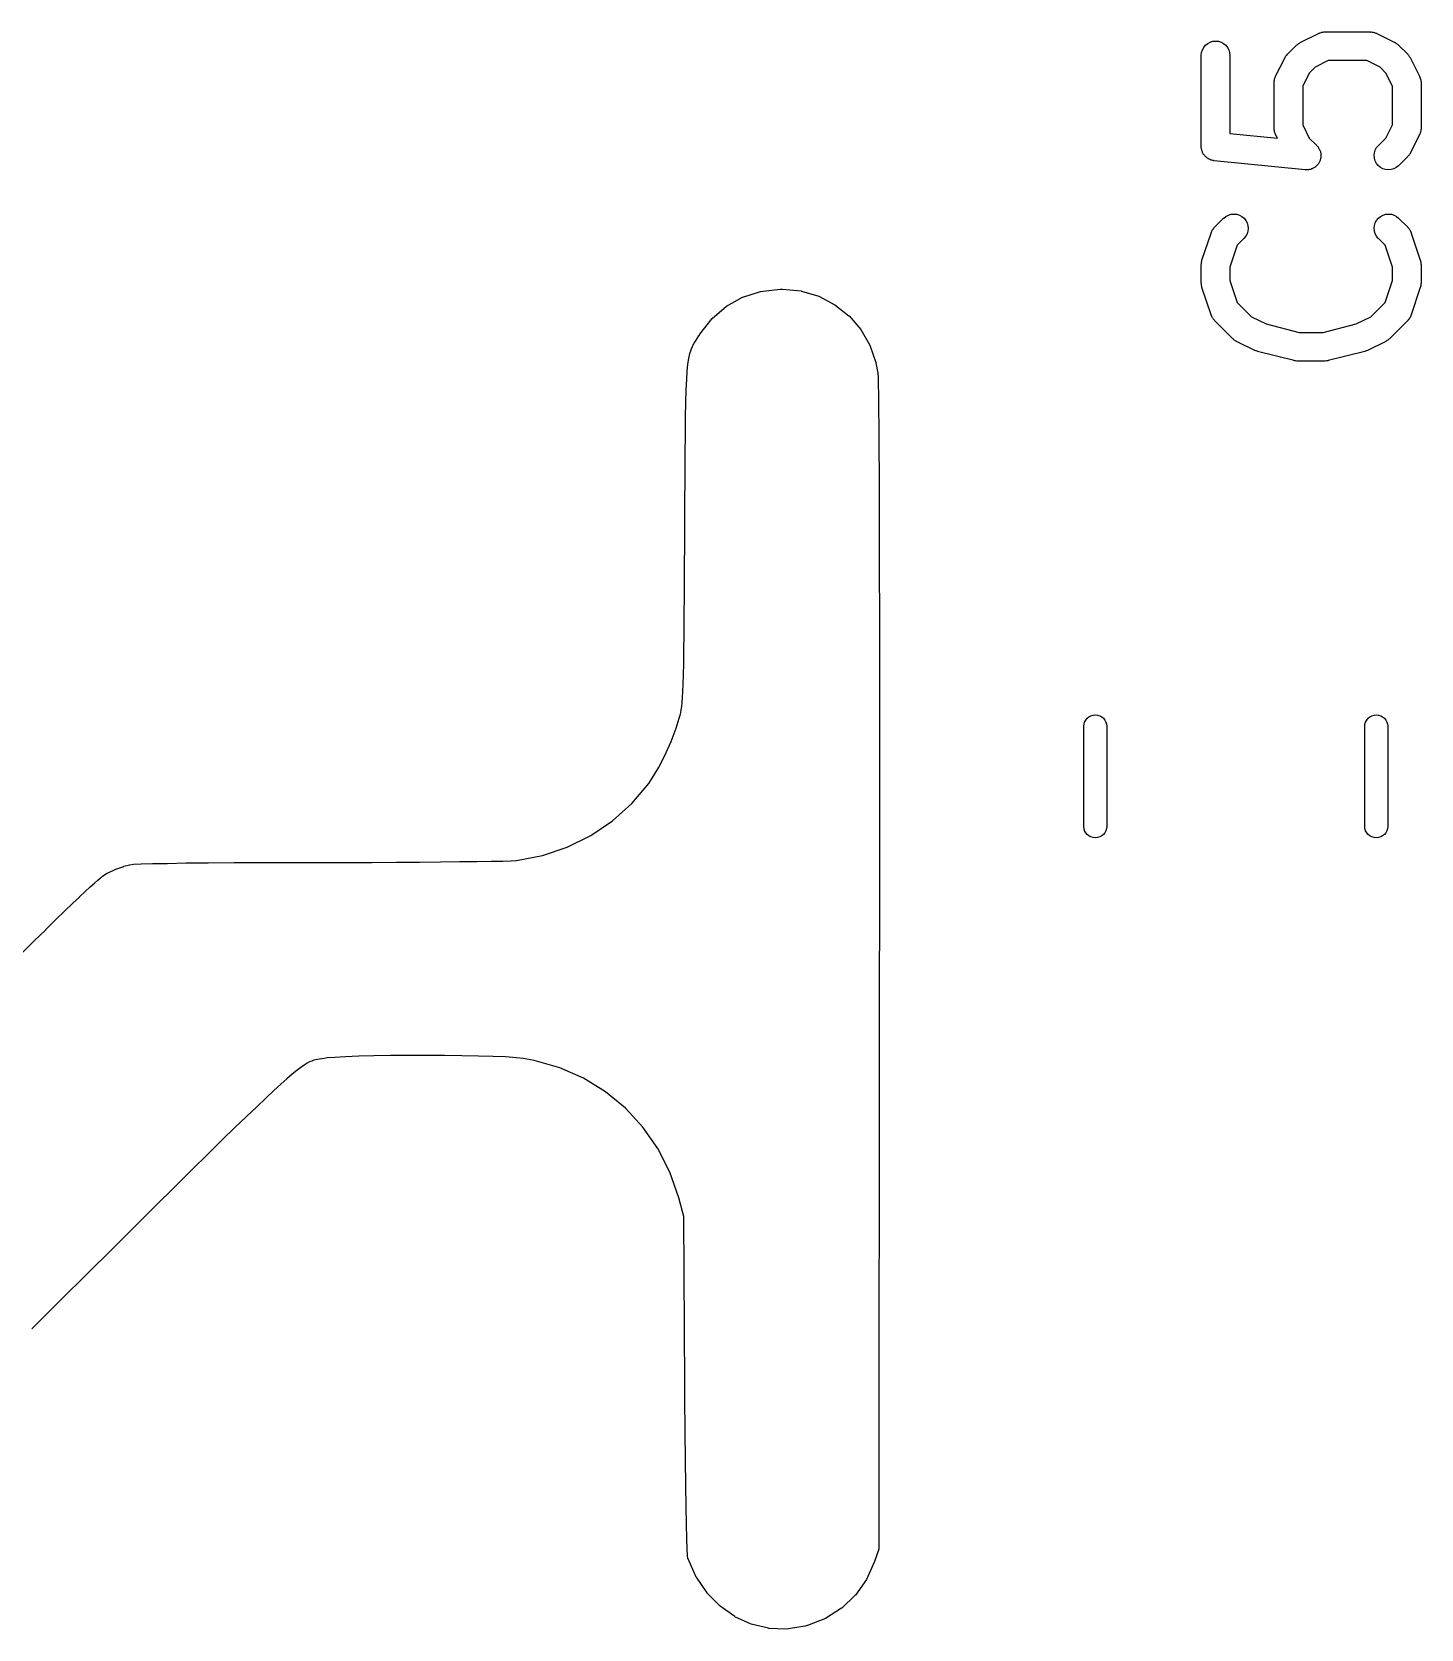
# Model space of a CAD drawing. Extents: x 48 to 140.1, y -130.7 to -65.9.
# Drawn here: x 70.17 to 77.43, y -110.75 to -102.39 of the extents above; entities that cross this region are included whole.
import ezdxf

# ---------------------------------------------------------------- set-up
doc = ezdxf.new("R2010")
doc.units = 0
doc.layers.add('BLACK', color=7, linetype='CONTINUOUS')

msp = doc.modelspace()

# ---------------------------------------------------------------- linework, layer by layer
at = {"layer": 'BLACK', "linetype": 'CONTINUOUS'}
for p, q in [((76.3303, -102.448), (76.3443, -102.444)), ((76.3443, -102.444), (76.3589, -102.443)), ((76.3589, -102.443), (76.3735, -102.444)), ((76.3735, -102.444), (76.3874, -102.449)), ((76.801, -102.451), (76.8963, -102.403)), ((76.8963, -102.403), (76.8972, -102.403)), ((76.8972, -102.403), (76.8993, -102.402)), ((76.8993, -102.402), (76.9012, -102.401)), ((76.9012, -102.401), (76.9061, -102.399)), ((76.9061, -102.399), (76.9109, -102.398)), ((76.9109, -102.398), (76.9131, -102.397)), ((76.9131, -102.397), (76.9152, -102.397)), ((76.9152, -102.397), (76.9203, -102.396)), ((76.9203, -102.396), (76.9254, -102.395)), ((76.9254, -102.395), (76.9276, -102.395)), ((76.9276, -102.395), (76.9298, -102.395)), ((76.9298, -102.395), (77.1679, -102.395)), ((77.1679, -102.395), (77.169, -102.395)), ((77.169, -102.395), (77.1711, -102.396)), ((77.1711, -102.396), (77.1734, -102.395)), ((77.1734, -102.395), (77.1784, -102.396)), ((77.1784, -102.396), (77.1835, -102.397)), ((77.1835, -102.397), (77.1856, -102.398)), ((77.1856, -102.398), (77.1878, -102.398)), ((77.1878, -102.398), (77.1926, -102.4)), ((77.1926, -102.4), (77.1975, -102.401)), ((77.1975, -102.401), (77.1994, -102.402)), ((77.1994, -102.402), (77.2014, -102.403)), ((77.2014, -102.403), (77.2967, -102.451)), ((76.2834, -102.517), (76.285, -102.502)), ((76.2834, -102.518), (76.2834, -102.517)), ((76.2834, -102.994), (76.2834, -102.518)), ((76.285, -102.502), (76.2894, -102.488)), ((76.2894, -102.488), (76.2965, -102.476)), ((76.2965, -102.476), (76.3059, -102.464)), ((76.3059, -102.464), (76.3173, -102.455)), ((76.3173, -102.455), (76.3303, -102.448)), ((76.3874, -102.449), (76.4003, -102.456)), ((76.4003, -102.456), (76.4116, -102.465)), ((76.4116, -102.465), (76.4208, -102.476)), ((76.4208, -102.476), (76.4277, -102.489)), ((76.4277, -102.489), (76.432, -102.503)), ((76.432, -102.503), (76.4334, -102.518)), ((76.4334, -102.518), (76.4334, -102.926)), ((76.7203, -102.531), (76.7226, -102.528)), ((76.7226, -102.528), (76.7246, -102.524)), ((76.7246, -102.524), (76.7266, -102.521)), ((76.7266, -102.521), (76.7283, -102.519)), ((76.7283, -102.519), (76.7312, -102.516)), ((76.7312, -102.516), (76.7339, -102.512)), ((76.7339, -102.512), (76.7815, -102.465)), ((76.7815, -102.465), (76.7823, -102.464)), ((76.7823, -102.464), (76.7856, -102.462)), ((76.7856, -102.462), (76.7886, -102.459)), ((76.7886, -102.459), (76.7913, -102.457)), ((76.7913, -102.457), (76.7937, -102.455)), ((76.7937, -102.455), (76.7975, -102.453)), ((76.7975, -102.453), (76.801, -102.451)), ((77.2967, -102.451), (77.2976, -102.451)), ((77.2976, -102.451), (77.3012, -102.454)), ((77.3012, -102.454), (77.3049, -102.456)), ((77.3049, -102.456), (77.3073, -102.458)), ((77.3073, -102.458), (77.3099, -102.459)), ((77.3099, -102.459), (77.3129, -102.462)), ((77.3129, -102.462), (77.3162, -102.465)), ((77.3162, -102.465), (77.3638, -102.512)), ((77.3638, -102.512), (77.3645, -102.513)), ((77.3645, -102.513), (77.3672, -102.517)), ((77.3672, -102.517), (77.3701, -102.52)), ((77.3701, -102.52), (77.3717, -102.522)), ((77.3717, -102.522), (77.3737, -102.525)), ((77.3737, -102.525), (77.3756, -102.528)), ((77.3756, -102.528), (77.3778, -102.532)), ((76.6723, -102.627), (76.7199, -102.532)), ((76.7199, -102.532), (76.7203, -102.531)), ((76.8486, -102.61), (76.8143, -102.678)), ((76.879, -102.58), (76.8486, -102.61)), ((76.9475, -102.545), (76.879, -102.58)), ((77.1502, -102.545), (76.9475, -102.545)), ((77.2187, -102.58), (77.1502, -102.545)), ((77.2491, -102.61), (77.2187, -102.58)), ((77.2834, -102.678), (77.2491, -102.61)), ((77.3778, -102.532), (77.4255, -102.627)), ((76.6643, -102.66), (76.6646, -102.658)), ((76.6643, -102.661), (76.6643, -102.66)), ((76.6643, -102.899), (76.6643, -102.661)), ((76.6645, -102.655), (76.6654, -102.65)), ((76.6646, -102.658), (76.6645, -102.655)), ((76.6654, -102.65), (76.666, -102.645)), ((76.666, -102.645), (76.6666, -102.643)), ((76.6666, -102.643), (76.667, -102.641)), ((76.667, -102.641), (76.6688, -102.636)), ((76.6688, -102.636), (76.6704, -102.631)), ((76.6704, -102.631), (76.6715, -102.629)), ((76.6715, -102.629), (76.6723, -102.627)), ((76.8143, -102.678), (76.8143, -102.881)), ((77.2834, -102.881), (77.2834, -102.678)), ((77.4255, -102.627), (77.4259, -102.628)), ((77.4259, -102.628), (77.4267, -102.63)), ((77.4267, -102.63), (77.4277, -102.632)), ((77.4277, -102.632), (77.4292, -102.637)), ((77.4292, -102.637), (77.431, -102.642)), ((77.431, -102.642), (77.4313, -102.644)), ((77.4313, -102.644), (77.432, -102.646)), ((77.432, -102.646), (77.4325, -102.651)), ((77.4325, -102.651), (77.4333, -102.656)), ((77.4333, -102.656), (77.4332, -102.659)), ((77.4332, -102.659), (77.4334, -102.661)), ((77.4334, -102.661), (77.4334, -102.899)), ((76.4334, -102.926), (76.6816, -102.951)), ((76.6645, -102.901), (76.6643, -102.899)), ((76.6645, -102.903), (76.6645, -102.901)), ((76.6653, -102.908), (76.6645, -102.903)), ((76.6658, -102.913), (76.6653, -102.908)), ((76.6664, -102.916), (76.6658, -102.913)), ((76.6667, -102.918), (76.6664, -102.916)), ((76.6685, -102.923), (76.6667, -102.918)), ((76.67, -102.927), (76.6685, -102.923)), ((76.671, -102.929), (76.67, -102.927)), ((76.6718, -102.931), (76.671, -102.929)), ((76.6723, -102.932), (76.6718, -102.931)), ((76.6816, -102.951), (76.6723, -102.932)), ((76.8143, -102.881), (76.8486, -102.95)), ((77.2491, -102.95), (77.2834, -102.881)), ((77.4255, -102.932), (77.3778, -103.028)), ((77.4263, -102.93), (77.4255, -102.932)), ((77.4273, -102.928), (77.4263, -102.93)), ((77.4289, -102.924), (77.4273, -102.928)), ((77.4307, -102.919), (77.4289, -102.924)), ((77.4311, -102.917), (77.4307, -102.919)), ((77.4317, -102.914), (77.4311, -102.917)), ((77.4323, -102.909), (77.4317, -102.914)), ((77.4332, -102.904), (77.4323, -102.909)), ((77.4334, -102.9), (77.4331, -102.902)), ((77.4331, -102.902), (77.4332, -102.904)), ((77.4334, -102.899), (77.4334, -102.9)), ((76.2837, -102.997), (76.2834, -102.994)), ((76.2837, -103.001), (76.2837, -102.997)), ((76.2844, -103.005), (76.2837, -103.001)), ((76.2848, -103.009), (76.2844, -103.005)), ((76.2858, -103.012), (76.2848, -103.009)), ((76.2864, -103.015), (76.2858, -103.012)), ((76.2879, -103.019), (76.2864, -103.015)), ((76.289, -103.023), (76.2879, -103.019)), ((76.2906, -103.026), (76.289, -103.023)), ((76.2918, -103.029), (76.2906, -103.026)), ((76.294, -103.032), (76.2918, -103.029)), ((76.8486, -102.95), (76.8876, -102.989)), ((76.8876, -102.989), (76.8883, -102.989)), ((76.8883, -102.989), (76.8906, -102.992)), ((76.8906, -102.992), (76.8931, -102.995)), ((76.8931, -102.995), (76.8951, -102.998)), ((76.8951, -102.998), (76.8975, -103.001)), ((76.8975, -103.001), (76.8991, -103.004)), ((76.8991, -103.004), (76.9011, -103.007)), ((76.9011, -103.007), (76.9025, -103.011)), ((76.9025, -103.011), (76.9042, -103.014)), ((76.9042, -103.014), (76.9052, -103.017)), ((76.9052, -103.017), (76.9066, -103.021)), ((76.9066, -103.021), (76.9072, -103.024)), ((76.9072, -103.024), (76.9083, -103.028)), ((76.9083, -103.028), (76.9086, -103.032)), ((77.1881, -103.041), (77.1896, -103.027)), ((77.1896, -103.027), (77.1939, -103.013)), ((77.1939, -103.013), (77.2008, -103)), ((77.2008, -103), (77.2101, -102.989)), ((77.2101, -102.989), (77.2491, -102.95)), ((77.3774, -103.029), (77.3751, -103.032)), ((77.3778, -103.028), (77.3774, -103.029)), ((76.2959, -103.036), (76.294, -103.032)), ((76.298, -103.038), (76.2959, -103.036)), ((76.2998, -103.041), (76.298, -103.038)), ((76.3026, -103.044), (76.2998, -103.041)), ((76.3052, -103.047), (76.3026, -103.044)), ((76.3077, -103.049), (76.3052, -103.047)), ((76.3101, -103.051), (76.3077, -103.049)), ((76.3134, -103.054), (76.3101, -103.051)), ((76.3164, -103.056), (76.3134, -103.054)), ((76.3194, -103.058), (76.3164, -103.056)), ((76.3221, -103.06), (76.3194, -103.058)), ((76.3258, -103.061), (76.3221, -103.06)), ((76.3293, -103.063), (76.3258, -103.061)), ((76.3325, -103.064), (76.3293, -103.063)), ((76.3356, -103.066), (76.3325, -103.064)), ((76.3395, -103.066), (76.3356, -103.066)), ((76.3433, -103.068), (76.3395, -103.066)), ((76.3466, -103.068), (76.3433, -103.068)), ((76.3499, -103.069), (76.3466, -103.068)), ((76.3509, -103.069), (76.3499, -103.069)), ((76.8271, -103.116), (76.3509, -103.069)), ((76.8595, -103.112), (76.8561, -103.114)), ((76.8629, -103.111), (76.8595, -103.112)), ((76.8662, -103.109), (76.8629, -103.111)), ((76.8697, -103.108), (76.8662, -103.109)), ((76.8727, -103.106), (76.8697, -103.108)), ((76.8759, -103.104), (76.8727, -103.106)), ((76.8788, -103.102), (76.8759, -103.104)), ((76.8819, -103.1), (76.8788, -103.102)), ((76.8844, -103.097), (76.8819, -103.1)), ((76.8872, -103.095), (76.8844, -103.097)), ((76.8896, -103.092), (76.8872, -103.095)), ((76.8923, -103.09), (76.8896, -103.092)), ((76.8943, -103.087), (76.8923, -103.09)), ((76.8966, -103.084), (76.8943, -103.087)), ((76.8984, -103.081), (76.8966, -103.084)), ((76.9005, -103.078), (76.8984, -103.081)), ((76.9019, -103.074), (76.9005, -103.078)), ((76.9036, -103.071), (76.9019, -103.074)), ((76.9047, -103.067), (76.9036, -103.071)), ((76.9062, -103.064), (76.9047, -103.067)), ((76.9069, -103.06), (76.9062, -103.064)), ((76.908, -103.057), (76.9069, -103.06)), ((76.9084, -103.053), (76.908, -103.057)), ((76.9091, -103.05), (76.9084, -103.053)), ((76.9086, -103.032), (76.9093, -103.035)), ((76.9092, -103.046), (76.9091, -103.05)), ((76.9093, -103.035), (76.9092, -103.039)), ((76.9092, -103.039), (76.9096, -103.042)), ((76.9096, -103.042), (76.9092, -103.046)), ((77.1895, -103.056), (77.1881, -103.041)), ((77.1937, -103.07), (77.1895, -103.056)), ((77.2005, -103.083), (77.1937, -103.07)), ((77.2097, -103.094), (77.2005, -103.083)), ((77.221, -103.104), (77.2097, -103.094)), ((77.2338, -103.111), (77.221, -103.104)), ((77.2478, -103.115), (77.2338, -103.111)), ((77.291, -103.111), (77.2769, -103.115)), ((77.304, -103.105), (77.291, -103.111)), ((77.3154, -103.095), (77.304, -103.105)), ((77.3162, -103.095), (77.3154, -103.095)), ((77.3638, -103.047), (77.3162, -103.095)), ((77.3665, -103.044), (77.3638, -103.047)), ((77.3694, -103.041), (77.3665, -103.044)), ((77.3711, -103.038), (77.3694, -103.041)), ((77.3731, -103.036), (77.3711, -103.038)), ((77.3751, -103.032), (77.3731, -103.036)), ((76.8307, -103.116), (76.8271, -103.116)), ((76.8343, -103.117), (76.8307, -103.116)), ((76.838, -103.116), (76.8343, -103.117)), ((76.8417, -103.116), (76.838, -103.116)), ((76.8453, -103.116), (76.8417, -103.116)), ((76.8489, -103.115), (76.8453, -103.116)), ((76.8525, -103.114), (76.8489, -103.115)), ((76.8561, -103.114), (76.8525, -103.114)), ((77.2624, -103.117), (77.2478, -103.115)), ((77.2769, -103.115), (77.2624, -103.117)), ((76.4013, -103.369), (76.4128, -103.36)), ((76.4128, -103.36), (76.4258, -103.353)), ((76.4258, -103.353), (76.4398, -103.349)), ((76.4398, -103.349), (76.4544, -103.348)), ((76.4544, -103.348), (76.469, -103.349)), ((76.469, -103.349), (76.4829, -103.354)), ((76.4829, -103.354), (76.4958, -103.361)), ((76.4958, -103.361), (76.507, -103.37)), ((77.2105, -103.369), (77.2219, -103.36)), ((77.2219, -103.36), (77.2348, -103.353)), ((77.2348, -103.353), (77.2488, -103.349)), ((77.2488, -103.349), (77.2634, -103.348)), ((77.2634, -103.348), (77.278, -103.349)), ((77.278, -103.349), (77.292, -103.353)), ((77.292, -103.353), (77.3049, -103.36)), ((77.3049, -103.36), (77.3162, -103.37)), ((76.2872, -103.589), (76.3348, -103.447)), ((76.3348, -103.447), (76.3352, -103.446)), ((76.3352, -103.446), (76.3361, -103.444)), ((76.3361, -103.444), (76.3368, -103.441)), ((76.3368, -103.441), (76.3392, -103.437)), ((76.3392, -103.437), (76.3413, -103.432)), ((76.3413, -103.432), (76.3426, -103.431)), ((76.3426, -103.431), (76.3437, -103.429)), ((76.3437, -103.429), (76.3469, -103.425)), ((76.3469, -103.425), (76.3499, -103.42)), ((76.3499, -103.42), (76.3516, -103.419)), ((76.3516, -103.419), (76.353, -103.417)), ((76.353, -103.417), (76.4006, -103.37)), ((76.4006, -103.37), (76.4013, -103.369)), ((76.507, -103.37), (76.5162, -103.381)), ((76.5162, -103.381), (76.5231, -103.394)), ((76.5271, -103.437), (76.5229, -103.451)), ((76.5231, -103.394), (76.5272, -103.408)), ((76.5286, -103.423), (76.5271, -103.437)), ((76.5272, -103.408), (76.5286, -103.423)), ((77.1881, -103.422), (77.1897, -103.407)), ((77.1894, -103.436), (77.1881, -103.422)), ((77.1935, -103.451), (77.1894, -103.436)), ((77.1897, -103.407), (77.1941, -103.393)), ((77.1941, -103.393), (77.2011, -103.381)), ((77.2011, -103.381), (77.2105, -103.369)), ((77.3162, -103.37), (77.3638, -103.417)), ((77.3638, -103.417), (77.3645, -103.418)), ((77.3645, -103.418), (77.3659, -103.42)), ((77.3659, -103.42), (77.3675, -103.421)), ((77.3675, -103.421), (77.3705, -103.425)), ((77.3705, -103.425), (77.3737, -103.429)), ((77.3737, -103.429), (77.3747, -103.431)), ((77.3747, -103.431), (77.376, -103.433)), ((77.376, -103.433), (77.378, -103.438)), ((77.378, -103.438), (77.3804, -103.442)), ((77.3804, -103.442), (77.381, -103.445)), ((77.381, -103.445), (77.3819, -103.447)), ((77.3819, -103.447), (77.4295, -103.589)), ((76.4716, -103.511), (76.4334, -103.625)), ((76.5067, -103.476), (76.4716, -103.511)), ((76.5159, -103.464), (76.5067, -103.476)), ((76.5229, -103.451), (76.5159, -103.464)), ((77.2002, -103.464), (77.1935, -103.451)), ((77.2094, -103.475), (77.2002, -103.464)), ((77.2101, -103.476), (77.2094, -103.475)), ((77.2452, -103.511), (77.2101, -103.476)), ((77.2834, -103.625), (77.2452, -103.511)), ((76.2834, -103.612), (76.2839, -103.608)), ((76.2834, -103.613), (76.2834, -103.612)), ((76.2834, -103.708), (76.2834, -103.613)), ((76.2839, -103.608), (76.284, -103.604)), ((76.284, -103.604), (76.2847, -103.601)), ((76.2847, -103.601), (76.285, -103.598)), ((76.285, -103.598), (76.2863, -103.594)), ((76.2863, -103.594), (76.2872, -103.589)), ((77.4295, -103.589), (77.4299, -103.59)), ((77.4299, -103.59), (77.4307, -103.595)), ((77.4307, -103.595), (77.432, -103.599)), ((77.432, -103.599), (77.4323, -103.602)), ((77.4323, -103.602), (77.4329, -103.605)), ((77.4329, -103.605), (77.433, -103.609)), ((77.433, -103.609), (77.4334, -103.613)), ((77.4334, -103.613), (77.4334, -103.708)), ((76.4334, -103.625), (76.4334, -103.696)), ((76.4334, -103.696), (76.4716, -103.811)), ((77.2452, -103.811), (77.2834, -103.696)), ((77.2834, -103.696), (77.2834, -103.625)), ((73.8842, -103.782), (73.977, -103.753)), ((73.977, -103.753), (73.977, -103.753)), ((73.977, -103.753), (73.977, -103.753)), ((73.977, -103.753), (73.977, -103.753)), ((73.977, -103.753), (73.977, -103.753)), ((73.977, -103.753), (73.9775, -103.753)), ((73.9775, -103.753), (73.9779, -103.753)), ((73.9779, -103.753), (74.0794, -103.741)), ((74.0794, -103.741), (74.0794, -103.741)), ((74.0794, -103.741), (74.0797, -103.741)), ((74.0797, -103.741), (74.0799, -103.741)), ((74.0799, -103.741), (74.0924, -103.741)), ((74.0924, -103.741), (74.0925, -103.741)), ((74.0925, -103.741), (74.0927, -103.741)), ((74.0927, -103.741), (74.0929, -103.741)), ((74.0929, -103.741), (74.1902, -103.75)), ((74.1902, -103.75), (74.1902, -103.75)), ((74.1902, -103.75), (74.1902, -103.75)), ((74.1902, -103.75), (74.1902, -103.75)), ((74.1902, -103.75), (74.1907, -103.751)), ((74.1907, -103.751), (74.1911, -103.751)), ((74.1911, -103.751), (74.2822, -103.778)), ((74.2822, -103.778), (74.2823, -103.778)), ((74.2823, -103.778), (74.2827, -103.778)), ((74.2827, -103.778), (74.2831, -103.778)), ((74.2831, -103.778), (74.3661, -103.822)), ((76.2838, -103.713), (76.2834, -103.708)), ((76.2839, -103.717), (76.2838, -103.713)), ((76.2845, -103.72), (76.2839, -103.717)), ((76.2848, -103.723), (76.2845, -103.72)), ((76.286, -103.727), (76.2848, -103.723)), ((76.2869, -103.731), (76.286, -103.727)), ((76.2872, -103.732), (76.2869, -103.731)), ((76.3348, -103.875), (76.2872, -103.732)), ((77.4295, -103.732), (77.3819, -103.875)), ((77.4305, -103.728), (77.4295, -103.732)), ((77.4317, -103.724), (77.4305, -103.728)), ((77.4321, -103.721), (77.4317, -103.724)), ((77.4328, -103.718), (77.4321, -103.721)), ((77.4329, -103.714), (77.4328, -103.718)), ((77.4334, -103.709), (77.4329, -103.714)), ((77.4334, -103.708), (77.4334, -103.709)), ((73.7249, -103.895), (73.7989, -103.83)), ((73.7989, -103.83), (73.7989, -103.83)), ((73.7989, -103.83), (73.7994, -103.83)), ((73.7994, -103.83), (73.7997, -103.83)), ((73.7997, -103.83), (73.8833, -103.783)), ((73.7997, -103.83), (73.7997, -103.83)), ((73.7997, -103.83), (73.7997, -103.83)), ((73.7997, -103.83), (73.7997, -103.83)), ((73.8833, -103.783), (73.884, -103.782)), ((73.8833, -103.783), (73.8833, -103.783)), ((73.884, -103.782), (73.8842, -103.782)), ((73.8842, -103.782), (73.8842, -103.782)), ((73.8842, -103.782), (73.8842, -103.782)), ((73.8842, -103.782), (73.8842, -103.782)), ((74.3661, -103.822), (74.3662, -103.822)), ((74.3662, -103.822), (74.3665, -103.822)), ((74.3665, -103.822), (74.3669, -103.822)), ((74.3669, -103.822), (74.4399, -103.88)), ((76.4716, -103.811), (76.5457, -103.885)), ((77.1711, -103.885), (77.2452, -103.811)), ((73.6603, -103.977), (73.7242, -103.895)), ((73.7242, -103.895), (73.7243, -103.895)), ((73.7243, -103.895), (73.7246, -103.895)), ((73.7246, -103.895), (73.7249, -103.895)), ((74.4399, -103.88), (74.44, -103.88)), ((74.44, -103.88), (74.4403, -103.88)), ((74.4403, -103.88), (74.4406, -103.881)), ((74.4406, -103.881), (74.5017, -103.951)), ((76.3357, -103.877), (76.3348, -103.875)), ((76.3364, -103.879), (76.3357, -103.877)), ((76.3387, -103.884), (76.3364, -103.879)), ((76.3408, -103.888), (76.3387, -103.884)), ((76.3421, -103.89), (76.3408, -103.888)), ((76.3431, -103.892), (76.3421, -103.89)), ((76.3463, -103.896), (76.3431, -103.892)), ((76.3493, -103.9), (76.3463, -103.896)), ((76.3509, -103.902), (76.3493, -103.9)), ((76.3522, -103.904), (76.3509, -103.902)), ((76.353, -103.904), (76.3522, -103.904)), ((76.4482, -104), (76.353, -103.904)), ((76.5457, -103.885), (76.6227, -103.923)), ((76.6227, -103.923), (76.7962, -103.967)), ((76.9206, -103.967), (77.0941, -103.923)), ((77.0941, -103.923), (77.1711, -103.885)), ((77.3638, -103.904), (77.2686, -104)), ((77.3652, -103.903), (77.3638, -103.904)), ((77.3668, -103.901), (77.3652, -103.903)), ((77.3698, -103.897), (77.3668, -103.901)), ((77.3731, -103.893), (77.3698, -103.897)), ((77.3741, -103.891), (77.3731, -103.893)), ((77.3754, -103.889), (77.3741, -103.891)), ((77.3776, -103.885), (77.3754, -103.889)), ((77.38, -103.88), (77.3776, -103.885)), ((77.3806, -103.878), (77.38, -103.88)), ((77.3816, -103.876), (77.3806, -103.878)), ((77.3819, -103.875), (77.3816, -103.876)), ((73.6217, -104.039), (73.6303, -104.023)), ((73.6303, -104.023), (73.6303, -104.023)), ((73.6303, -104.023), (73.6304, -104.023)), ((73.6304, -104.023), (73.6305, -104.023)), ((73.6305, -104.023), (73.6403, -104.007)), ((73.6403, -104.007), (73.6403, -104.007)), ((73.6403, -104.007), (73.6404, -104.007)), ((73.6404, -104.007), (73.6516, -103.99)), ((73.6404, -104.007), (73.6404, -104.007)), ((73.6516, -103.99), (73.6601, -103.978)), ((73.6516, -103.99), (73.6516, -103.99)), ((73.6516, -103.99), (73.6516, -103.99)), ((73.6601, -103.978), (73.6601, -103.977)), ((73.6601, -103.977), (73.6603, -103.977)), ((73.6603, -103.977), (73.6603, -103.977)), ((74.5017, -103.951), (74.5017, -103.951)), ((74.5017, -103.951), (74.502, -103.952)), ((74.502, -103.952), (74.5022, -103.952)), ((74.5022, -103.952), (74.5494, -104.034)), ((76.4515, -104.002), (76.4482, -104)), ((76.4545, -104.005), (76.4515, -104.002)), ((76.4571, -104.007), (76.4545, -104.005)), ((76.4595, -104.009), (76.4571, -104.007)), ((76.4632, -104.011), (76.4595, -104.009)), ((76.4668, -104.013), (76.4632, -104.011)), ((76.4677, -104.014), (76.4668, -104.013)), ((76.5629, -104.061), (76.4677, -104.014)), ((76.7962, -103.967), (76.9206, -103.967)), ((77.2491, -104.014), (77.1538, -104.061)), ((77.2526, -104.011), (77.2491, -104.014)), ((77.2564, -104.009), (77.2526, -104.011)), ((77.2588, -104.007), (77.2564, -104.009)), ((77.2615, -104.006), (77.2588, -104.007)), ((77.2645, -104.003), (77.2615, -104.006)), ((77.2678, -104), (77.2645, -104.003)), ((77.2686, -104), (77.2678, -104)), ((73.5979, -104.133), (73.6023, -104.103)), ((73.6023, -104.103), (73.6076, -104.078)), ((73.6023, -104.103), (73.6023, -104.103)), ((73.6023, -104.103), (73.6023, -104.103)), ((73.6023, -104.103), (73.6023, -104.103)), ((73.6076, -104.078), (73.6076, -104.078)), ((73.6076, -104.078), (73.6077, -104.078)), ((73.6077, -104.078), (73.614, -104.058)), ((73.6077, -104.078), (73.6077, -104.078)), ((73.614, -104.058), (73.6141, -104.057)), ((73.614, -104.058), (73.614, -104.058)), ((73.6141, -104.057), (73.6142, -104.057)), ((73.6142, -104.057), (73.6215, -104.04)), ((73.6215, -104.04), (73.6216, -104.04)), ((73.6216, -104.04), (73.6217, -104.04)), ((73.6217, -104.04), (73.6217, -104.039)), ((74.5494, -104.034), (74.5495, -104.034)), ((74.5495, -104.034), (74.5496, -104.034)), ((74.5496, -104.034), (74.5498, -104.034)), ((74.5498, -104.034), (74.5812, -104.125)), ((76.5633, -104.061), (76.5629, -104.061)), ((76.5636, -104.061), (76.5633, -104.061)), ((76.5701, -104.064), (76.5636, -104.061)), ((76.5766, -104.066), (76.5701, -104.064)), ((76.5769, -104.066), (76.5766, -104.066)), ((76.5773, -104.067), (76.5769, -104.066)), ((76.5783, -104.067), (76.5773, -104.067)), ((76.7688, -104.114), (76.5783, -104.067)), ((76.7701, -104.115), (76.7688, -104.114)), ((76.7714, -104.115), (76.7701, -104.115)), ((76.7773, -104.116), (76.7714, -104.115)), ((76.9444, -104.115), (76.9384, -104.116)), ((76.9457, -104.115), (76.9444, -104.115)), ((76.947, -104.115), (76.9457, -104.115)), ((76.948, -104.114), (76.947, -104.115)), ((77.1385, -104.067), (76.948, -104.114)), ((77.1388, -104.067), (77.1385, -104.067)), ((77.1391, -104.067), (77.1388, -104.067)), ((77.1456, -104.064), (77.1391, -104.067)), ((77.1523, -104.062), (77.1456, -104.064)), ((77.1526, -104.062), (77.1523, -104.062)), ((77.1529, -104.062), (77.1526, -104.062)), ((77.1538, -104.061), (77.1529, -104.062)), ((73.5913, -104.214), (73.5942, -104.169)), ((73.5942, -104.169), (73.5978, -104.133)), ((73.5942, -104.169), (73.5942, -104.169)), ((73.5942, -104.169), (73.5942, -104.169)), ((73.5942, -104.169), (73.5942, -104.169)), ((73.5978, -104.133), (73.5979, -104.133)), ((73.5979, -104.133), (73.5979, -104.133)), ((73.5979, -104.133), (73.5979, -104.133)), ((74.5812, -104.125), (74.5813, -104.126)), ((74.5813, -104.126), (74.5813, -104.126)), ((74.5813, -104.126), (74.5814, -104.126)), ((74.5814, -104.126), (74.5914, -104.18)), ((74.5914, -104.18), (74.5914, -104.18)), ((74.5914, -104.18), (74.5914, -104.18)), ((74.5914, -104.18), (74.5914, -104.181)), ((74.5914, -104.181), (74.5926, -104.199)), ((74.5926, -104.199), (74.5926, -104.199)), ((74.5926, -104.199), (74.5926, -104.199)), ((74.5926, -104.199), (74.5926, -104.199)), ((74.5926, -104.199), (74.5936, -104.237)), ((76.7832, -104.117), (76.7773, -104.116)), ((76.7846, -104.117), (76.7832, -104.117)), ((76.7859, -104.117), (76.7846, -104.117)), ((76.787, -104.117), (76.7859, -104.117)), ((76.9298, -104.117), (76.787, -104.117)), ((76.9311, -104.117), (76.9298, -104.117)), ((76.9325, -104.117), (76.9311, -104.117)), ((76.9384, -104.116), (76.9325, -104.117)), ((73.5872, -104.333), (73.589, -104.268)), ((73.589, -104.268), (73.5913, -104.214)), ((73.589, -104.268), (73.589, -104.268)), ((73.589, -104.268), (73.589, -104.268)), ((73.5913, -104.214), (73.5913, -104.214)), ((73.5913, -104.214), (73.5913, -104.214)), ((73.5913, -104.214), (73.5913, -104.214)), ((74.5936, -104.237), (74.5936, -104.237)), ((74.5936, -104.237), (74.5936, -104.237)), ((74.5936, -104.237), (74.5946, -104.293)), ((73.5857, -104.41), (73.5872, -104.333)), ((73.5872, -104.333), (73.5872, -104.333)), ((73.5872, -104.333), (73.5872, -104.333)), ((74.5946, -104.293), (74.5946, -104.293)), ((74.5946, -104.293), (74.5946, -104.293)), ((74.5946, -104.293), (74.5955, -104.369)), ((73.5846, -104.5), (73.5857, -104.41)), ((73.5857, -104.41), (73.5857, -104.41)), ((73.5857, -104.41), (73.5857, -104.41)), ((74.5955, -104.369), (74.5955, -104.369)), ((74.5955, -104.369), (74.5963, -104.463)), ((73.5836, -104.605), (73.5846, -104.5)), ((73.5846, -104.5), (73.5846, -104.5)), ((74.5963, -104.463), (74.5963, -104.463)), ((74.5963, -104.463), (74.597, -104.577)), ((73.5827, -104.726), (73.5836, -104.605)), ((73.5836, -104.605), (73.5836, -104.605)), ((74.597, -104.577), (74.597, -104.577)), ((74.597, -104.577), (74.5976, -104.71)), ((73.5819, -104.864), (73.5827, -104.726)), ((73.5827, -104.726), (73.5827, -104.726)), ((74.5976, -104.71), (74.5976, -104.71)), ((74.5976, -104.71), (74.5981, -104.862)), ((73.5809, -105.021), (73.5819, -104.864)), ((73.5819, -104.864), (73.5819, -104.864)), ((74.5981, -104.862), (74.5981, -104.862)), ((74.5981, -104.862), (74.5986, -105.034)), ((73.5806, -105.06), (73.5809, -105.021)), ((73.5809, -105.021), (73.5809, -105.021)), ((74.5986, -105.034), (74.5986, -105.034)), ((74.5986, -105.034), (74.5989, -105.225)), ((73.5797, -105.208), (73.5806, -105.06)), ((73.5788, -105.338), (73.5797, -105.208)), ((73.5797, -105.208), (73.5797, -105.208)), ((74.5989, -105.225), (74.5989, -105.225)), ((74.5989, -105.225), (74.5992, -105.435)), ((73.578, -105.45), (73.5788, -105.338)), ((73.5788, -105.338), (73.5788, -105.338)), ((73.5771, -105.548), (73.578, -105.451)), ((73.578, -105.451), (73.578, -105.45)), ((74.5992, -105.435), (74.5992, -105.435)), ((74.5992, -105.435), (74.5994, -105.665)), ((73.5762, -105.63), (73.5771, -105.548)), ((73.5771, -105.548), (73.5771, -105.548)), ((73.5742, -105.759), (73.5753, -105.7)), ((73.5753, -105.7), (73.5762, -105.63)), ((73.5753, -105.7), (73.5753, -105.7)), ((73.5762, -105.63), (73.5762, -105.63)), ((74.5994, -105.665), (74.5994, -105.665)), ((74.5994, -105.665), (74.5995, -105.914)), ((73.5729, -105.807), (73.5742, -105.759)), ((73.5698, -105.878), (73.5715, -105.846)), ((73.5715, -105.846), (73.5729, -105.807)), ((73.5729, -105.807), (73.5729, -105.807)), ((73.5598, -105.956), (73.5629, -105.941)), ((73.5629, -105.941), (73.5655, -105.924)), ((73.5655, -105.924), (73.5678, -105.903)), ((73.5678, -105.903), (73.5698, -105.878)), ((74.5995, -105.914), (74.5995, -105.915)), ((74.5995, -105.915), (74.5995, -106.184)), ((73.509, -106.108), (73.536, -106.037)), ((73.536, -106.037), (73.5524, -105.985)), ((73.5524, -105.985), (73.5563, -105.97)), ((73.5563, -105.97), (73.5598, -105.956)), ((75.669, -106.026), (75.6699, -106.017)), ((75.669, -106.554), (75.669, -106.026)), ((75.6699, -106.017), (75.6733, -106.006)), ((75.6733, -106.006), (75.6789, -105.995)), ((75.6789, -105.995), (75.6864, -105.986)), ((75.6864, -105.986), (75.6955, -105.979)), ((75.6955, -105.979), (75.7059, -105.973)), ((75.7059, -105.973), (75.7172, -105.97)), ((75.7172, -105.97), (75.729, -105.968)), ((75.729, -105.968), (75.7408, -105.97)), ((75.7408, -105.97), (75.7521, -105.973)), ((75.7521, -105.973), (75.7625, -105.979)), ((75.7625, -105.979), (75.7716, -105.986)), ((75.7716, -105.986), (75.7791, -105.995)), ((75.7791, -105.995), (75.7847, -106.006)), ((75.7847, -106.006), (75.7881, -106.017)), ((75.7881, -106.017), (75.789, -106.026)), ((75.789, -106.026), (75.789, -106.554)), ((77.139, -106.026), (77.1399, -106.017)), ((77.139, -106.554), (77.139, -106.026)), ((77.1399, -106.017), (77.1433, -106.006)), ((77.1433, -106.006), (77.1489, -105.995)), ((77.1489, -105.995), (77.1564, -105.986)), ((77.1564, -105.986), (77.1655, -105.979)), ((77.1655, -105.979), (77.1759, -105.973)), ((77.1759, -105.973), (77.1872, -105.97)), ((77.1872, -105.97), (77.199, -105.968)), ((77.199, -105.968), (77.2108, -105.97)), ((77.2108, -105.97), (77.2221, -105.973)), ((77.2221, -105.973), (77.2325, -105.979)), ((77.2325, -105.979), (77.2416, -105.986)), ((77.2416, -105.986), (77.2491, -105.995)), ((77.2491, -105.995), (77.2547, -106.006)), ((77.2547, -106.006), (77.2581, -106.017)), ((77.2581, -106.017), (77.259, -106.026)), ((77.259, -106.026), (77.259, -106.554)), ((73.4771, -106.18), (73.509, -106.108)), ((73.4434, -106.246), (73.4771, -106.18)), ((74.5995, -106.184), (74.5994, -106.473)), ((74.5995, -106.184), (74.5995, -106.184)), ((73.4111, -106.3), (73.4434, -106.246)), ((73.3039, -106.432), (73.3922, -106.327)), ((73.3922, -106.327), (73.4111, -106.3)), ((73.2021, -106.523), (73.3039, -106.432)), ((73.089, -106.6), (73.2021, -106.523)), ((74.5994, -106.473), (74.5993, -106.782)), ((74.5994, -106.473), (74.5994, -106.473)), ((72.9663, -106.661), (73.089, -106.6)), ((75.6699, -106.563), (75.669, -106.554)), ((75.6733, -106.574), (75.6699, -106.563)), ((75.6789, -106.585), (75.6733, -106.574)), ((75.6864, -106.594), (75.6789, -106.585)), ((75.6955, -106.601), (75.6864, -106.594)), ((75.7059, -106.607), (75.6955, -106.601)), ((75.7172, -106.61), (75.7059, -106.607)), ((75.729, -106.612), (75.7172, -106.61)), ((75.7408, -106.61), (75.729, -106.612)), ((75.7521, -106.607), (75.7408, -106.61)), ((75.7625, -106.601), (75.7521, -106.607)), ((75.7716, -106.594), (75.7625, -106.601)), ((75.7791, -106.585), (75.7716, -106.594)), ((75.7847, -106.574), (75.7791, -106.585)), ((75.7881, -106.563), (75.7847, -106.574)), ((75.789, -106.554), (75.7881, -106.563)), ((77.1399, -106.563), (77.139, -106.554)), ((77.1433, -106.574), (77.1399, -106.563)), ((77.1489, -106.585), (77.1433, -106.574)), ((77.1564, -106.594), (77.1489, -106.585)), ((77.1655, -106.601), (77.1564, -106.594)), ((77.1759, -106.607), (77.1655, -106.601)), ((77.1872, -106.61), (77.1759, -106.607)), ((77.199, -106.612), (77.1872, -106.61)), ((77.2108, -106.61), (77.199, -106.612)), ((77.2221, -106.607), (77.2108, -106.61)), ((77.2325, -106.601), (77.2221, -106.607)), ((77.2416, -106.594), (77.2325, -106.601)), ((77.2491, -106.585), (77.2416, -106.594)), ((77.2547, -106.574), (77.2491, -106.585)), ((77.2581, -106.563), (77.2547, -106.574)), ((77.259, -106.554), (77.2581, -106.563)), ((72.7003, -106.73), (72.8361, -106.704)), ((72.8361, -106.704), (72.9663, -106.661)), ((70.564, -106.794), (70.6048, -106.776)), ((70.6048, -106.776), (70.6049, -106.776)), ((70.6049, -106.776), (70.605, -106.776)), ((70.605, -106.776), (70.6051, -106.776)), ((70.6051, -106.776), (70.6466, -106.761)), ((70.6466, -106.761), (70.6467, -106.761)), ((70.6467, -106.761), (70.6468, -106.761)), ((70.6468, -106.761), (70.6469, -106.76)), ((70.6469, -106.76), (70.6765, -106.752)), ((70.6765, -106.752), (70.6766, -106.752)), ((70.6766, -106.752), (70.677, -106.752)), ((70.677, -106.752), (70.6774, -106.752)), ((70.6774, -106.752), (70.6969, -106.75)), ((70.6969, -106.75), (70.6969, -106.75)), ((70.6969, -106.75), (70.6971, -106.75)), ((70.6971, -106.75), (70.6972, -106.75)), ((70.6972, -106.75), (70.7365, -106.748)), ((70.7365, -106.748), (70.7365, -106.748)), ((70.7365, -106.748), (70.7365, -106.748)), ((70.7365, -106.748), (70.7366, -106.748)), ((70.7366, -106.748), (70.7955, -106.746)), ((70.7955, -106.746), (70.8738, -106.745)), ((70.7955, -106.746), (70.7955, -106.746)), ((70.7955, -106.746), (70.7955, -106.746)), ((70.8738, -106.745), (70.9713, -106.743)), ((70.8738, -106.745), (70.8738, -106.745)), ((70.8738, -106.745), (70.8738, -106.745)), ((70.9713, -106.743), (71.0877, -106.742)), ((70.9713, -106.743), (70.9713, -106.743)), ((71.0877, -106.742), (71.2229, -106.741)), ((71.0877, -106.742), (71.0877, -106.742)), ((71.2229, -106.741), (71.2229, -106.741)), ((71.2229, -106.741), (71.3766, -106.741)), ((71.3766, -106.741), (71.5487, -106.74)), ((71.3766, -106.741), (71.3766, -106.741)), ((71.5487, -106.74), (71.5487, -106.74)), ((71.5487, -106.74), (71.6729, -106.74)), ((71.6729, -106.74), (71.8108, -106.74)), ((71.8108, -106.74), (71.9444, -106.74)), ((71.9444, -106.74), (72.0721, -106.739)), ((72.0721, -106.739), (72.1924, -106.738)), ((72.1924, -106.738), (72.3037, -106.737)), ((72.3037, -106.737), (72.4046, -106.736)), ((72.3037, -106.737), (72.3037, -106.737)), ((72.4046, -106.736), (72.4934, -106.735)), ((72.4046, -106.736), (72.4046, -106.736)), ((72.4934, -106.735), (72.4935, -106.735)), ((72.4935, -106.735), (72.5687, -106.734)), ((72.5687, -106.734), (72.6289, -106.733)), ((72.5687, -106.734), (72.5687, -106.734)), ((72.6289, -106.733), (72.6725, -106.732)), ((72.6725, -106.732), (72.6978, -106.73)), ((72.6978, -106.73), (72.7003, -106.73)), ((74.5993, -106.782), (74.599, -107.11)), ((74.5993, -106.782), (74.5993, -106.782)), ((70.4445, -106.892), (70.4702, -106.868)), ((70.4702, -106.868), (70.4703, -106.868)), ((70.4703, -106.868), (70.4919, -106.849)), ((70.4703, -106.868), (70.4703, -106.868)), ((70.4919, -106.849), (70.5099, -106.833)), ((70.4919, -106.849), (70.4919, -106.849)), ((70.4919, -106.849), (70.4919, -106.849)), ((70.4919, -106.849), (70.4919, -106.849)), ((70.5099, -106.833), (70.5099, -106.833)), ((70.5099, -106.833), (70.51, -106.833)), ((70.51, -106.833), (70.5248, -106.82)), ((70.51, -106.833), (70.51, -106.833)), ((70.5248, -106.82), (70.5248, -106.82)), ((70.5248, -106.82), (70.5249, -106.82)), ((70.5249, -106.82), (70.537, -106.811)), ((70.5249, -106.82), (70.5249, -106.82)), ((70.537, -106.811), (70.5371, -106.811)), ((70.5371, -106.811), (70.5372, -106.811)), ((70.5372, -106.811), (70.5472, -106.804)), ((70.5372, -106.811), (70.5372, -106.811)), ((70.5472, -106.804), (70.5472, -106.803)), ((70.5472, -106.803), (70.5473, -106.803)), ((70.5473, -106.803), (70.5474, -106.803)), ((70.5474, -106.803), (70.5556, -106.798)), ((70.5556, -106.798), (70.5557, -106.798)), ((70.5557, -106.798), (70.5558, -106.798)), ((70.5558, -106.798), (70.556, -106.798)), ((70.556, -106.798), (70.563, -106.794)), ((70.563, -106.794), (70.563, -106.794)), ((70.563, -106.794), (70.5631, -106.794)), ((70.5631, -106.794), (70.5631, -106.794)), ((70.5631, -106.794), (70.5638, -106.794)), ((70.5638, -106.794), (70.5639, -106.794)), ((70.5639, -106.794), (70.564, -106.794)), ((70.564, -106.794), (70.564, -106.794)), ((70.338, -106.994), (70.3788, -106.954)), ((70.3788, -106.954), (70.4142, -106.921)), ((70.3788, -106.954), (70.3788, -106.954)), ((70.3788, -106.954), (70.3788, -106.954)), ((70.4142, -106.92), (70.4445, -106.892)), ((70.4142, -106.921), (70.4142, -106.92)), ((70.4142, -106.92), (70.4142, -106.92)), ((70.4445, -106.892), (70.4445, -106.892)), ((70.4445, -106.892), (70.4445, -106.892)), ((70.2377, -107.091), (70.291, -107.039)), ((70.291, -107.039), (70.2911, -107.039)), ((70.2911, -107.039), (70.3379, -106.994)), ((70.2911, -107.039), (70.2911, -107.039)), ((70.3379, -106.994), (70.338, -106.994)), ((70.338, -106.994), (70.338, -106.994)), ((70.1773, -107.151), (70.2376, -107.092)), ((70.2376, -107.092), (70.2377, -107.091)), ((70.2377, -107.091), (70.2377, -107.091)), ((74.599, -107.11), (74.5989, -107.296)), ((74.599, -107.11), (74.599, -107.11)), ((70.1095, -107.218), (70.1773, -107.151)), ((70.1773, -107.151), (70.1773, -107.151)), ((74.5989, -107.296), (74.596, -110.331)), ((74.5989, -107.296), (74.5989, -107.296)), ((71.6045, -107.791), (71.5894, -107.8)), ((71.6176, -107.784), (71.6045, -107.791)), ((71.6291, -107.779), (71.6176, -107.784)), ((71.6396, -107.775), (71.6291, -107.779)), ((71.6496, -107.773), (71.6396, -107.775)), ((71.6596, -107.771), (71.6496, -107.773)), ((71.67, -107.77), (71.6596, -107.771)), ((71.6701, -107.77), (71.67, -107.77)), ((71.67, -107.77), (71.67, -107.77)), ((71.6814, -107.768), (71.6701, -107.77)), ((71.6815, -107.768), (71.6814, -107.768)), ((71.6816, -107.768), (71.6815, -107.768)), ((71.6815, -107.768), (71.6815, -107.768)), ((71.6941, -107.766), (71.6816, -107.768)), ((71.7097, -107.763), (71.6941, -107.766)), ((71.7499, -107.76), (71.7097, -107.763)), ((71.806, -107.757), (71.7499, -107.76)), ((71.8751, -107.754), (71.806, -107.757)), ((71.9548, -107.752), (71.8751, -107.754)), ((72.042, -107.751), (71.9548, -107.752)), ((71.9548, -107.752), (71.9548, -107.752)), ((72.1344, -107.75), (72.042, -107.751)), ((72.042, -107.751), (72.042, -107.751)), ((72.2292, -107.75), (72.1344, -107.75)), ((72.3237, -107.751), (72.2292, -107.75)), ((72.4153, -107.752), (72.3237, -107.751)), ((72.3237, -107.751), (72.3237, -107.751)), ((72.5012, -107.753), (72.4153, -107.752)), ((72.4153, -107.752), (72.4153, -107.752)), ((72.5789, -107.755), (72.5012, -107.753)), ((72.6456, -107.758), (72.5789, -107.755)), ((72.6986, -107.762), (72.6456, -107.758)), ((72.7353, -107.766), (72.6986, -107.762)), ((72.7927, -107.776), (72.7353, -107.766)), ((72.9268, -107.814), (72.7927, -107.776)), ((71.4997, -107.872), (71.4677, -107.9)), ((71.5274, -107.848), (71.4997, -107.872)), ((71.5513, -107.829), (71.5274, -107.848)), ((71.5718, -107.813), (71.5513, -107.829)), ((71.5894, -107.8), (71.5718, -107.813)), ((73.052, -107.869), (72.9268, -107.814)), ((73.1671, -107.94), (73.052, -107.869)), ((71.431, -107.934), (71.3891, -107.973)), ((71.4677, -107.9), (71.431, -107.934)), ((73.2709, -108.026), (73.1671, -107.94)), ((71.3415, -108.018), (71.2879, -108.069)), ((71.3891, -107.973), (71.3415, -108.018)), ((71.3415, -108.018), (71.3415, -108.018)), ((73.3623, -108.125), (73.2709, -108.026)), ((71.2879, -108.069), (71.2277, -108.127)), ((71.2879, -108.069), (71.2879, -108.069)), ((73.4399, -108.237), (73.3623, -108.125)), ((71.1606, -108.192), (71.0859, -108.266)), ((71.2277, -108.127), (71.1606, -108.192)), ((71.0859, -108.266), (71.0033, -108.347)), ((73.5026, -108.361), (73.4399, -108.237)), ((71.0033, -108.347), (70.9123, -108.437)), ((73.5491, -108.495), (73.5026, -108.361)), ((70.9123, -108.437), (70.8125, -108.536)), ((70.8125, -108.536), (70.7034, -108.644)), ((73.5754, -108.592), (73.5491, -108.495)), ((73.5811, -109.471), (73.5754, -108.592)), ((70.7034, -108.644), (70.5845, -108.763)), ((70.7034, -108.644), (70.7034, -108.644)), ((70.5845, -108.763), (70.4553, -108.891)), ((70.4553, -108.891), (70.3155, -109.031)), ((70.3155, -109.031), (70.1646, -109.181)), ((73.5816, -109.545), (73.5811, -109.471)), ((73.5811, -109.471), (73.5811, -109.471)), ((73.5829, -109.716), (73.5816, -109.545)), ((73.5816, -109.545), (73.5816, -109.545)), ((73.5843, -109.868), (73.5829, -109.716)), ((73.5829, -109.716), (73.5829, -109.716)), ((73.5858, -109.999), (73.5843, -109.868)), ((73.5843, -109.868), (73.5843, -109.868)), ((73.5875, -110.111), (73.5858, -109.999)), ((73.5858, -109.999), (73.5858, -109.999)), ((73.5858, -109.999), (73.5858, -109.999)), ((73.5892, -110.203), (73.5875, -110.111)), ((73.5875, -110.111), (73.5875, -110.111)), ((73.5875, -110.111), (73.5875, -110.111)), ((73.5892, -110.204), (73.5892, -110.203)), ((73.5892, -110.203), (73.5892, -110.203)), ((73.5911, -110.277), (73.5892, -110.204)), ((73.5931, -110.331), (73.5911, -110.277)), ((73.5911, -110.277), (73.5911, -110.277)), ((73.5911, -110.277), (73.5911, -110.277)), ((73.5953, -110.366), (73.5931, -110.331)), ((73.5931, -110.331), (73.5931, -110.331)), ((73.5931, -110.331), (73.5931, -110.331)), ((73.5931, -110.331), (73.5931, -110.331)), ((73.5976, -110.382), (73.5953, -110.366)), ((73.5953, -110.366), (73.5953, -110.366)), ((73.5953, -110.366), (73.5953, -110.366)), ((73.5953, -110.366), (73.5953, -110.366)), ((73.5977, -110.383), (73.5976, -110.382)), ((73.5976, -110.382), (73.5976, -110.382)), ((73.5976, -110.382), (73.5976, -110.382)), ((74.5957, -110.333), (74.5736, -110.398)), ((74.5958, -110.332), (74.5957, -110.333)), ((74.5959, -110.332), (74.5958, -110.332)), ((74.596, -110.332), (74.5959, -110.332)), ((74.5959, -110.332), (74.5959, -110.332)), ((74.596, -110.331), (74.596, -110.331)), ((74.596, -110.331), (74.596, -110.331)), ((74.596, -110.331), (74.596, -110.332)), ((73.5978, -110.383), (73.5977, -110.383)), ((73.5979, -110.383), (73.5978, -110.383)), ((73.598, -110.383), (73.5979, -110.383)), ((73.5979, -110.383), (73.5979, -110.383)), ((73.6411, -110.479), (73.598, -110.383)), ((74.5734, -110.398), (74.5316, -110.491)), ((74.5735, -110.398), (74.5734, -110.398)), ((74.5736, -110.398), (74.5735, -110.398)), ((74.5736, -110.398), (74.5736, -110.398)), ((73.6413, -110.479), (73.6411, -110.479)), ((73.6415, -110.479), (73.6413, -110.479)), ((73.6416, -110.479), (73.6415, -110.479)), ((73.6977, -110.562), (73.6416, -110.479)), ((74.5311, -110.492), (74.4739, -110.573)), ((74.5313, -110.492), (74.5311, -110.492)), ((74.5316, -110.491), (74.5313, -110.492)), ((74.5316, -110.491), (74.5316, -110.491)), ((73.698, -110.562), (73.6977, -110.562)), ((73.6983, -110.563), (73.698, -110.562)), ((73.7656, -110.632), (73.6983, -110.563)), ((73.6983, -110.563), (73.6983, -110.563)), ((73.7659, -110.632), (73.7656, -110.632)), ((73.7663, -110.632), (73.7659, -110.632)), ((73.843, -110.686), (73.7663, -110.632)), ((73.7663, -110.632), (73.7663, -110.632)), ((74.4733, -110.574), (74.4021, -110.642)), ((74.4736, -110.574), (74.4733, -110.574)), ((74.4739, -110.573), (74.4736, -110.574)), ((74.4739, -110.573), (74.4739, -110.573)), ((74.4739, -110.573), (74.4739, -110.573)), ((74.4739, -110.573), (74.4739, -110.573)), ((73.8433, -110.687), (73.843, -110.686)), ((73.8437, -110.687), (73.8433, -110.687)), ((73.8438, -110.687), (73.8437, -110.687)), ((73.9279, -110.725), (73.8438, -110.687)), ((74.317, -110.696), (74.2226, -110.733)), ((74.3174, -110.696), (74.317, -110.696)), ((74.3178, -110.695), (74.3174, -110.696)), ((74.4014, -110.642), (74.3178, -110.695)), ((74.3178, -110.695), (74.3178, -110.695)), ((74.4017, -110.642), (74.4014, -110.642)), ((74.4021, -110.642), (74.4017, -110.642)), ((74.4021, -110.642), (74.4021, -110.642)), ((74.4021, -110.642), (74.4021, -110.642)), ((74.4021, -110.642), (74.4021, -110.642)), ((73.9283, -110.726), (73.9279, -110.725)), ((73.9287, -110.726), (73.9283, -110.726)), ((73.9288, -110.726), (73.9287, -110.726)), ((74.0186, -110.747), (73.9288, -110.726)), ((74.019, -110.747), (74.0186, -110.747)), ((74.0195, -110.748), (74.019, -110.747)), ((74.0196, -110.748), (74.0195, -110.748)), ((74.0195, -110.748), (74.0195, -110.748)), ((74.1131, -110.751), (74.0196, -110.748)), ((74.1132, -110.751), (74.1131, -110.751)), ((74.1131, -110.751), (74.1131, -110.751)), ((74.1131, -110.751), (74.1131, -110.751)), ((74.1136, -110.751), (74.1132, -110.751)), ((74.1141, -110.751), (74.1136, -110.751)), ((74.2098, -110.736), (74.1141, -110.751)), ((74.1141, -110.751), (74.1141, -110.751)), ((74.1141, -110.751), (74.1141, -110.751)), ((74.1141, -110.751), (74.1141, -110.751)), ((74.1141, -110.751), (74.1141, -110.751)), ((74.21, -110.736), (74.2098, -110.736)), ((74.2102, -110.736), (74.21, -110.736)), ((74.2103, -110.736), (74.2102, -110.736)), ((74.2221, -110.733), (74.2103, -110.736)), ((74.2223, -110.733), (74.2221, -110.733)), ((74.2225, -110.733), (74.2223, -110.733)), ((74.2226, -110.733), (74.2225, -110.733))]:
    msp.add_line(p, q, dxfattribs=at)

doc.saveas('drawing.dxf')
